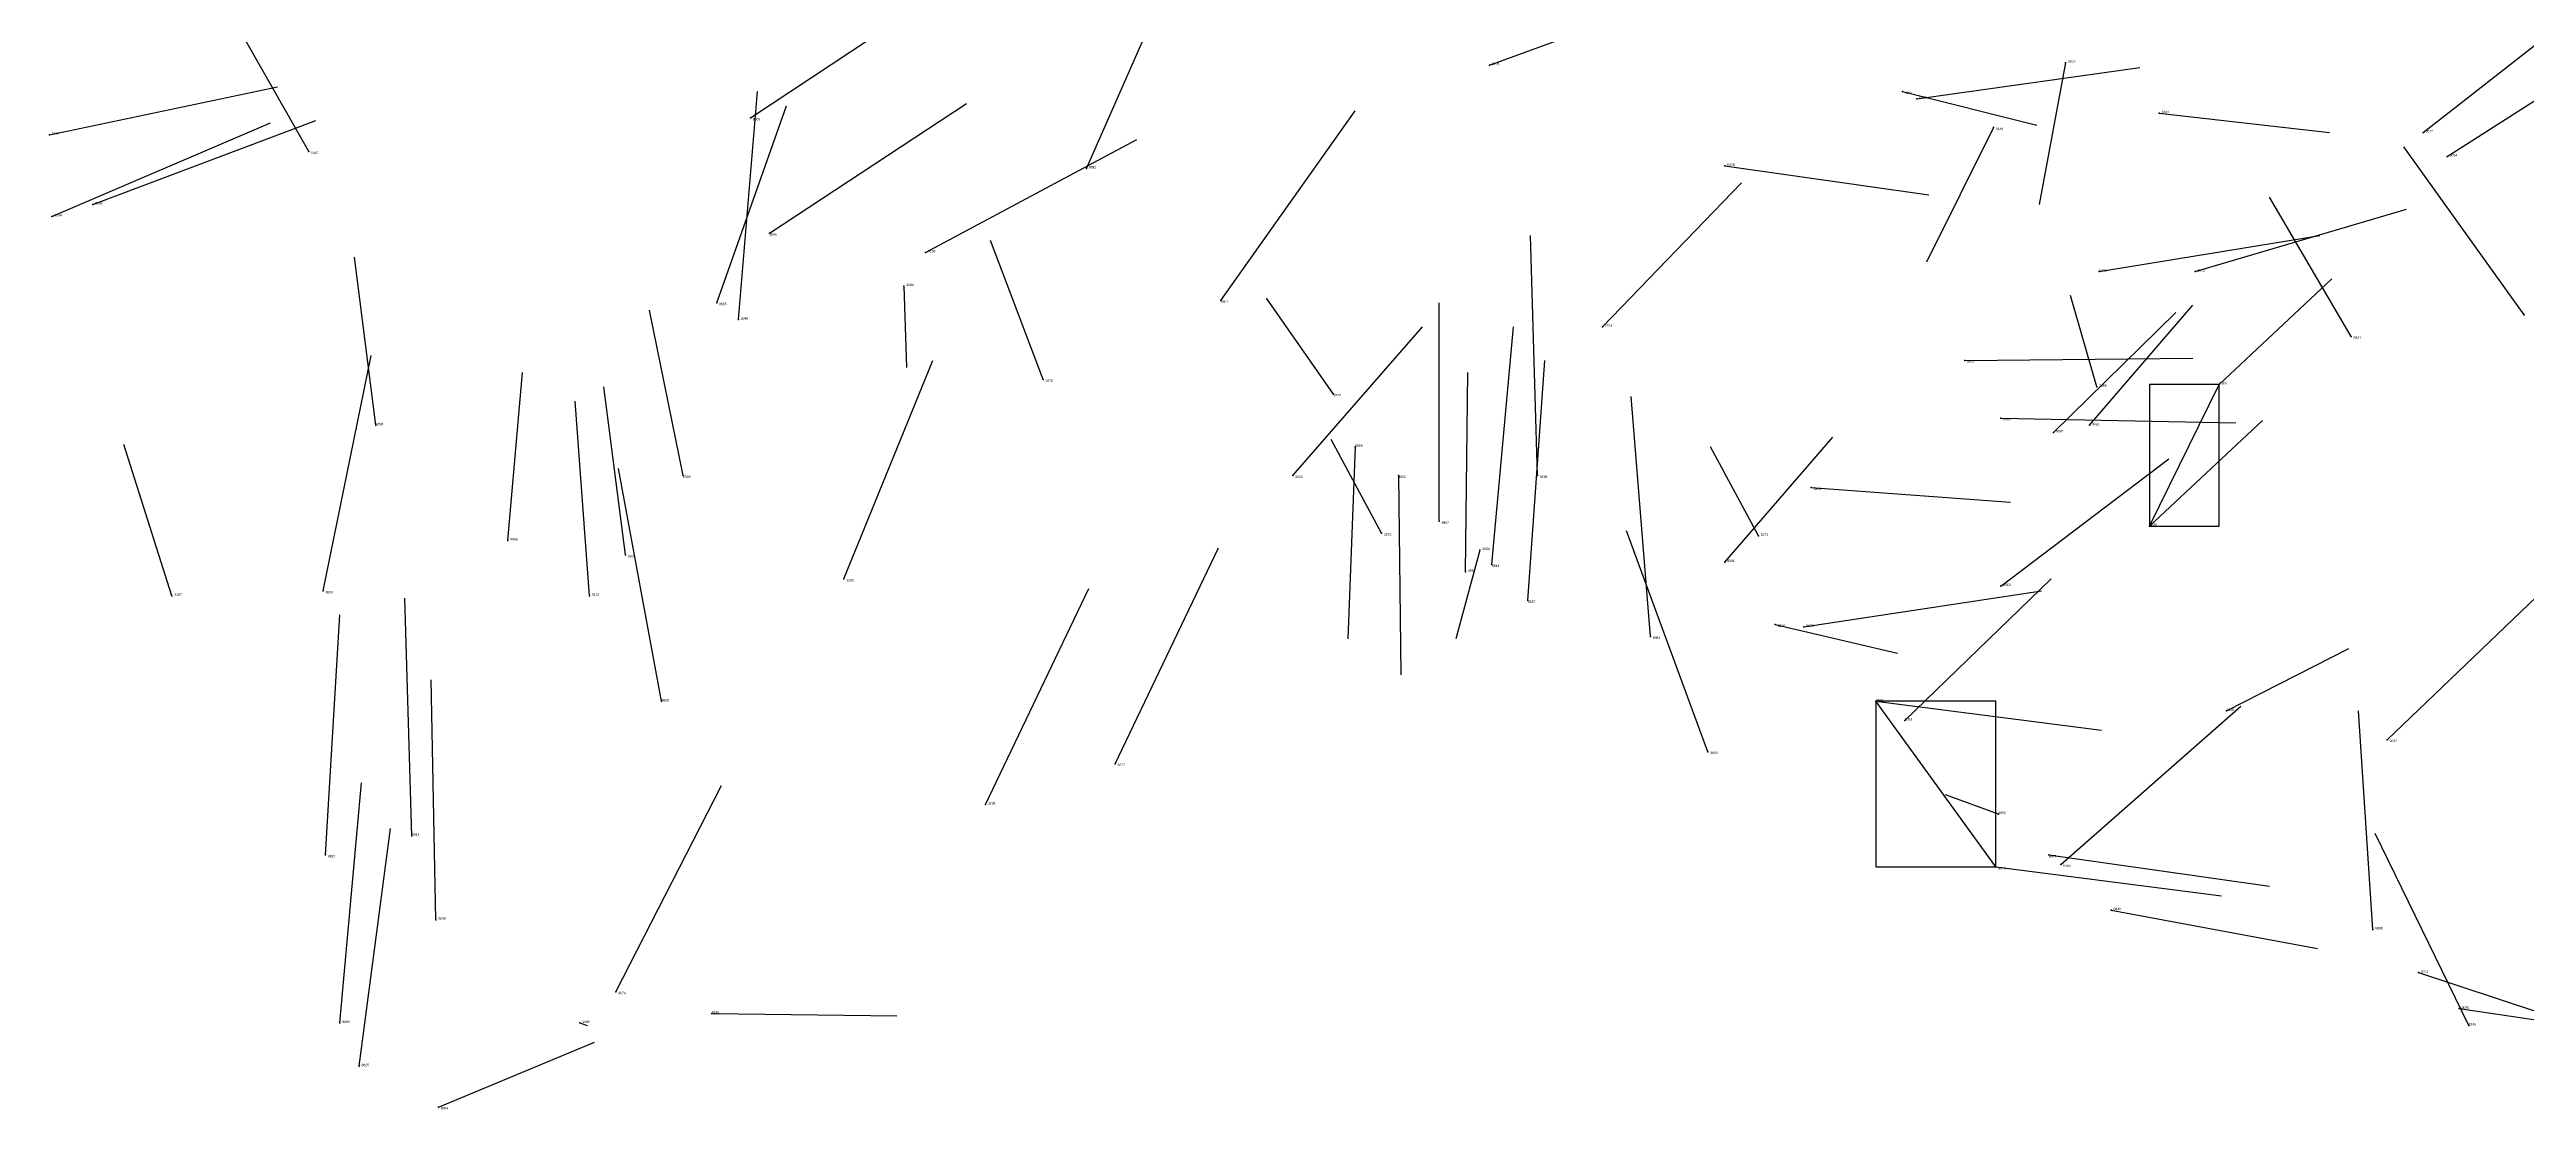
# Model space of a CAD drawing. Extents: x 59.1 to 70.8, y 600.3 to 605.1.
# Drawn here: x 63.937 to 64.969, y 602.131 to 602.573 of the extents above; entities that cross this region are included whole.
import ezdxf

# ---------------------------------------------------------------- set-up
doc = ezdxf.new("R2010")
doc.units = 0
for name, color, linetype in [('Clients', 3, 'CONTINUOUS'), ('Facilities', 3, 'CONTINUOUS'), ('Facilities_lines', 3, 'CONTINUOUS'), ('Min_max_boxes', 1, 'CONTINUOUS'), ('Normals', 1, 'CONTINUOUS'), ('Source_points', 5, 'CONTINUOUS'), ('Text', 3, 'CONTINUOUS')]:
    doc.layers.add(name, color=color, linetype=linetype)

msp = doc.modelspace()

# ---------------------------------------------------------------- linework, layer by layer
at = {"layer": 'Clients', "color": 5}
for p in [(64.841, 602.433, 462.559), (64.698, 602.301, 461.792)]:
    msp.add_point(p, dxfattribs=at)
at = {"layer": 'Facilities', "color": 3}
for p in [(64.537, 602.566, 462.766), (64.777, 602.567, 462.947), (64.709, 602.555, 462.637), (64.715, 602.552, 461.764), (64.229, 602.544, 460.425), (64.747, 602.54, 462.993), (64.816, 602.546, 458.098), (64.926, 602.538, 462.243), (63.937, 602.537, 462.047), (64.045, 602.53, 462.954), (64.936, 602.528, 462.63), (64.369, 602.523, 460.762), (64.635, 602.524, 462.398), (63.955, 602.508, 462.007), (63.938, 602.503, 462.062), (64.237, 602.496, 460.586), (64.302, 602.488, 460.326), (64.791, 602.48, 461.953), (64.831, 602.48, 462.027), (64.215, 602.467, 460.824), (64.293, 602.474, 462.655), (64.425, 602.468, 460.678), (64.224, 602.46, 459.807), (64.584, 602.457, 458.121), (64.968, 602.462, 459.129), (64.896, 602.453, 458.932), (64.351, 602.435, 456.185), (64.735, 602.443, 461.845), (64.472, 602.429, 456.204), (64.79, 602.432, 456.045), (64.073, 602.416, 460.87), (64.75, 602.419, 461.751), (64.787, 602.416, 462.684), (64.481, 602.407, 460.954), (64.772, 602.413, 462.69), (64.201, 602.395, 460.973), (64.455, 602.395, 458.053), (64.499, 602.395, 461.023), (64.557, 602.395, 461.287), (64.671, 602.39, 461.658), (64.516, 602.376, 461.089), (64.812, 602.374, 462.584), (64.128, 602.368, 461.073), (64.492, 602.371, 456.196), (64.533, 602.364, 462.731), (64.649, 602.37, 456.14), (64.177, 602.362, 461.012), (64.268, 602.352, 457.625), (64.527, 602.355, 461.025), (64.538, 602.358, 461.154), (64.635, 602.359, 462.689), (63.988, 602.345, 460.92), (64.051, 602.347, 461.602), (64.162, 602.345, 461.061), (64.553, 602.343, 461.224), (64.75, 602.349, 462.702), (64.656, 602.333, 458.064), (64.668, 602.332, 462.351), (64.604, 602.328, 461.463), (64.192, 602.301, 461.229), (64.71, 602.293, 462.722), (64.844, 602.297, 458.011), (64.628, 602.28, 461.57), (64.911, 602.285, 462.363), (64.381, 602.275, 457.739), (64.327, 602.258, 457.65), (64.749, 602.254, 459.992), (64.088, 602.245, 461.519), (64.052, 602.237, 461.589), (64.748, 602.232, 461.773), (64.77, 602.237, 461.894), (64.775, 602.233, 462.762), (64.098, 602.21, 461.571), (64.796, 602.214, 461.956), (64.905, 602.206, 460.949), (64.924, 602.188, 462.174), (64.173, 602.18, 462.349), (64.058, 602.167, 461.675), (64.158, 602.167, 462.596), (64.213, 602.171, 460.212), (64.941, 602.173, 462.244), (64.945, 602.166, 460.393), (64.066, 602.149, 461.819), (64.099, 602.132, 461.17)]:
    msp.add_point(p, dxfattribs=at)
at = {"layer": 'Facilities_lines', "color": 3}
for p, q in [((64.812, 602.374, 462.584), (64.841, 602.433, 462.559)), ((64.748, 602.232, 461.773), (64.698, 602.301, 461.792))]:
    msp.add_line(p, q, dxfattribs=at)
at = {"layer": 'Min_max_boxes', "color": 1}
for p, q in [((64.841, 602.433, 462.559), (64.812, 602.433, 462.559)), ((64.812, 602.433, 462.559), (64.812, 602.374, 462.559)), ((64.841, 602.433, 462.584), (64.812, 602.433, 462.584)), ((64.812, 602.433, 462.584), (64.812, 602.374, 462.584)), ((64.812, 602.433, 462.559), (64.812, 602.433, 462.584)), ((64.841, 602.374, 462.559), (64.841, 602.433, 462.559)), ((64.841, 602.374, 462.584), (64.841, 602.433, 462.584)), ((64.841, 602.433, 462.559), (64.841, 602.433, 462.584)), ((64.812, 602.374, 462.559), (64.841, 602.374, 462.559)), ((64.812, 602.374, 462.584), (64.841, 602.374, 462.584)), ((64.812, 602.374, 462.559), (64.812, 602.374, 462.584)), ((64.841, 602.374, 462.559), (64.841, 602.374, 462.584)), ((64.748, 602.301, 461.773), (64.698, 602.301, 461.773)), ((64.698, 602.301, 461.773), (64.698, 602.232, 461.773)), ((64.748, 602.301, 461.792), (64.698, 602.301, 461.792)), ((64.698, 602.301, 461.792), (64.698, 602.232, 461.792)), ((64.698, 602.301, 461.773), (64.698, 602.301, 461.792)), ((64.748, 602.232, 461.773), (64.748, 602.301, 461.773)), ((64.748, 602.232, 461.792), (64.748, 602.301, 461.792)), ((64.748, 602.301, 461.773), (64.748, 602.301, 461.792)), ((64.698, 602.232, 461.773), (64.748, 602.232, 461.773)), ((64.698, 602.232, 461.792), (64.748, 602.232, 461.792)), ((64.698, 602.232, 461.773), (64.698, 602.232, 461.792)), ((64.748, 602.232, 461.773), (64.748, 602.232, 461.792))]:
    msp.add_line(p, q, dxfattribs=at)
at = {"layer": 'Normals', "color": 1}
for p, q in [((64.369, 602.523, 460.762), (64.407, 602.609, 460.795)), ((64.537, 602.566, 462.766), (64.63, 602.6, 462.782)), ((64.045, 602.53, 462.954), (64.007, 602.597, 462.89)), ((64.229, 602.544, 460.425), (64.312, 602.599, 460.431)), ((64.926, 602.538, 462.243), (65.004, 602.599, 462.23)), ((64.715, 602.552, 461.764), (64.808, 602.565, 461.73)), ((64.777, 602.567, 462.947), (64.766, 602.508, 463.027)), ((64.936, 602.528, 462.63), (64.994, 602.565, 462.702)), ((63.937, 602.537, 462.047), (64.032, 602.557, 462.07)), ((64.215, 602.467, 460.824), (64.244, 602.549, 460.873)), ((64.224, 602.46, 459.807), (64.232, 602.555, 459.838)), ((64.237, 602.496, 460.586), (64.319, 602.55, 460.607)), ((64.709, 602.555, 462.637), (64.765, 602.541, 462.719)), ((63.938, 602.503, 462.062), (64.029, 602.542, 462.076)), ((63.955, 602.508, 462.007), (64.048, 602.543, 462.021)), ((64.425, 602.468, 460.678), (64.481, 602.547, 460.704)), ((64.747, 602.54, 462.993), (64.719, 602.484, 463.071)), ((64.816, 602.546, 458.098), (64.887, 602.538, 458.168)), ((64.302, 602.488, 460.326), (64.39, 602.535, 460.33)), ((64.968, 602.462, 459.129), (64.918, 602.532, 459.18)), ((64.635, 602.524, 462.398), (64.72, 602.512, 462.45)), ((64.584, 602.457, 458.121), (64.642, 602.517, 458.067)), ((64.896, 602.453, 458.932), (64.862, 602.511, 459.006)), ((64.831, 602.48, 462.027), (64.919, 602.506, 461.988)), ((64.351, 602.435, 456.185), (64.329, 602.493, 456.263)), ((64.557, 602.395, 461.287), (64.554, 602.495, 461.286)), ((64.791, 602.48, 461.953), (64.883, 602.495, 461.917)), ((64.073, 602.416, 460.87), (64.064, 602.486, 460.941)), ((64.841, 602.433, 462.559), (64.888, 602.477, 462.636)), ((64.293, 602.474, 462.655), (64.294, 602.44, 462.749)), ((64.472, 602.429, 456.204), (64.444, 602.469, 456.291)), ((64.516, 602.376, 461.089), (64.516, 602.467, 461.13)), ((64.79, 602.432, 456.045), (64.779, 602.47, 456.137)), ((64.787, 602.416, 462.684), (64.83, 602.466, 462.76)), ((64.201, 602.395, 460.973), (64.187, 602.464, 461.044)), ((64.455, 602.395, 458.053), (64.509, 602.457, 457.996)), ((64.538, 602.358, 461.154), (64.547, 602.457, 461.168)), ((64.772, 602.413, 462.69), (64.823, 602.463, 462.76)), ((64.051, 602.347, 461.602), (64.071, 602.445, 461.598)), ((64.128, 602.368, 461.073), (64.134, 602.438, 461.144)), ((64.268, 602.352, 457.625), (64.305, 602.443, 457.645)), ((64.527, 602.355, 461.025), (64.528, 602.438, 461.081)), ((64.553, 602.343, 461.224), (64.56, 602.443, 461.23)), ((64.735, 602.443, 461.845), (64.83, 602.444, 461.813)), ((64.162, 602.345, 461.061), (64.156, 602.426, 461.12)), ((64.177, 602.362, 461.012), (64.168, 602.432, 461.083)), ((64.604, 602.328, 461.463), (64.596, 602.428, 461.462)), ((64.75, 602.419, 461.751), (64.848, 602.417, 461.73)), ((64.812, 602.374, 462.584), (64.859, 602.418, 462.661)), ((63.988, 602.345, 460.92), (63.968, 602.408, 460.995)), ((64.492, 602.371, 456.196), (64.471, 602.41, 456.285)), ((64.481, 602.407, 460.954), (64.478, 602.327, 460.894)), ((64.649, 602.37, 456.14), (64.629, 602.407, 456.231)), ((64.635, 602.359, 462.689), (64.68, 602.411, 462.762)), ((64.192, 602.301, 461.229), (64.174, 602.398, 461.244)), ((64.499, 602.395, 461.023), (64.5, 602.312, 460.967)), ((64.75, 602.349, 462.702), (64.82, 602.402, 462.75)), ((64.671, 602.39, 461.658), (64.754, 602.384, 461.603)), ((64.381, 602.275, 457.739), (64.424, 602.365, 457.741)), ((64.533, 602.364, 462.731), (64.523, 602.327, 462.823)), ((64.628, 602.28, 461.57), (64.594, 602.372, 461.591)), ((64.71, 602.293, 462.722), (64.771, 602.352, 462.775)), ((64.911, 602.285, 462.363), (64.983, 602.354, 462.366)), ((64.088, 602.245, 461.519), (64.085, 602.344, 461.533)), ((64.327, 602.258, 457.65), (64.37, 602.348, 457.659)), ((64.668, 602.332, 462.351), (64.767, 602.347, 462.358)), ((64.052, 602.237, 461.589), (64.058, 602.337, 461.582)), ((64.656, 602.333, 458.064), (64.707, 602.321, 458.149)), ((64.844, 602.297, 458.011), (64.895, 602.323, 458.093)), ((64.098, 602.21, 461.571), (64.096, 602.31, 461.565)), ((64.698, 602.301, 461.792), (64.792, 602.289, 461.76)), ((64.775, 602.233, 462.762), (64.85, 602.299, 462.756)), ((64.905, 602.206, 460.949), (64.899, 602.297, 460.991)), ((64.058, 602.167, 461.675), (64.067, 602.267, 461.675)), ((64.173, 602.18, 462.349), (64.217, 602.266, 462.374)), ((64.749, 602.254, 459.992), (64.727, 602.262, 460.089)), ((64.066, 602.149, 461.819), (64.079, 602.248, 461.815)), ((64.945, 602.166, 460.393), (64.906, 602.246, 460.348)), ((64.748, 602.232, 461.773), (64.842, 602.22, 461.741)), ((64.77, 602.237, 461.894), (64.862, 602.224, 461.858)), ((64.796, 602.214, 461.956), (64.882, 602.198, 461.908)), ((64.924, 602.188, 462.174), (65.003, 602.162, 462.119)), ((64.158, 602.167, 462.596), (64.161, 602.166, 462.696)), ((64.213, 602.171, 460.212), (64.29, 602.17, 460.276)), ((64.941, 602.173, 462.244), (65.022, 602.161, 462.187)), ((64.099, 602.132, 461.17), (64.164, 602.159, 461.24))]:
    msp.add_line(p, q, dxfattribs=at)
at = {"layer": 'Source_points', "color": 5}
for p in [(64.537, 602.566, 462.766), (64.777, 602.567, 462.947), (64.709, 602.555, 462.637), (64.715, 602.552, 461.764), (64.229, 602.544, 460.425), (64.747, 602.54, 462.993), (64.816, 602.546, 458.098), (64.926, 602.538, 462.243), (63.937, 602.537, 462.047), (64.045, 602.53, 462.954), (64.936, 602.528, 462.63), (64.369, 602.523, 460.762), (64.635, 602.524, 462.398), (63.955, 602.508, 462.007), (63.938, 602.503, 462.062), (64.237, 602.496, 460.586), (64.302, 602.488, 460.326), (64.791, 602.48, 461.953), (64.831, 602.48, 462.027), (64.215, 602.467, 460.824), (64.293, 602.474, 462.655), (64.425, 602.468, 460.678), (64.224, 602.46, 459.807), (64.584, 602.457, 458.121), (64.968, 602.462, 459.129), (64.896, 602.453, 458.932), (64.351, 602.435, 456.185), (64.735, 602.443, 461.845), (64.472, 602.429, 456.204), (64.79, 602.432, 456.045), (64.841, 602.433, 462.559), (64.073, 602.416, 460.87), (64.75, 602.419, 461.751), (64.787, 602.416, 462.684), (64.481, 602.407, 460.954), (64.772, 602.413, 462.69), (64.201, 602.395, 460.973), (64.455, 602.395, 458.053), (64.499, 602.395, 461.023), (64.557, 602.395, 461.287), (64.671, 602.39, 461.658), (64.516, 602.376, 461.089), (64.812, 602.374, 462.584), (64.128, 602.368, 461.073), (64.492, 602.371, 456.196), (64.533, 602.364, 462.731), (64.649, 602.37, 456.14), (64.177, 602.362, 461.012), (64.268, 602.352, 457.625), (64.527, 602.355, 461.025), (64.538, 602.358, 461.154), (64.635, 602.359, 462.689), (63.988, 602.345, 460.92), (64.051, 602.347, 461.602), (64.162, 602.345, 461.061), (64.553, 602.343, 461.224), (64.75, 602.349, 462.702), (64.656, 602.333, 458.064), (64.668, 602.332, 462.351), (64.604, 602.328, 461.463), (64.192, 602.301, 461.229), (64.698, 602.301, 461.792), (64.71, 602.293, 462.722), (64.844, 602.297, 458.011), (64.628, 602.28, 461.57), (64.911, 602.285, 462.363), (64.381, 602.275, 457.739), (64.327, 602.258, 457.65), (64.749, 602.254, 459.992), (64.088, 602.245, 461.519), (64.052, 602.237, 461.589), (64.748, 602.232, 461.773), (64.77, 602.237, 461.894), (64.775, 602.233, 462.762), (64.098, 602.21, 461.571), (64.796, 602.214, 461.956), (64.905, 602.206, 460.949), (64.924, 602.188, 462.174), (64.173, 602.18, 462.349), (64.058, 602.167, 461.675), (64.158, 602.167, 462.596), (64.213, 602.171, 460.212), (64.941, 602.173, 462.244), (64.945, 602.166, 460.393), (64.066, 602.149, 461.819), (64.099, 602.132, 461.17)]:
    msp.add_point(p, dxfattribs=at)

# ---------------------------------------------------------------- texts
at = {"layer": 'Text', "color": 3}
for s, p in [('9105', (64.538, 602.566, 462.766)), ('8910', (64.778, 602.567, 462.947)), ('9095', (64.71, 602.554, 462.637)), ('8845', (64.716, 602.552, 461.764)), ('9006', (63.938, 602.537, 462.047)), ('8908', (64.23, 602.543, 460.425)), ('9154', (64.748, 602.539, 462.993)), ('3241', (64.817, 602.546, 458.098)), ('9077', (64.927, 602.538, 462.243)), ('9087', (64.046, 602.529, 462.954)), ('9094', (64.937, 602.528, 462.63)), ('8892', (64.37, 602.523, 460.762)), ('9078', (64.636, 602.524, 462.398)), ('9003', (63.956, 602.508, 462.007)), ('9004', (63.939, 602.503, 462.062)), ('8906', (64.237, 602.495, 460.586)), ('9150', (64.303, 602.488, 460.326)), ('8848', (64.791, 602.48, 461.953)), ('9072', (64.832, 602.48, 462.027)), ('8895', (64.216, 602.466, 460.824)), ('9088', (64.294, 602.474, 462.655)), ('8901', (64.425, 602.467, 460.678)), ('8948', (64.225, 602.46, 459.807)), ('3224', (64.585, 602.457, 458.121)), ('8981', (64.897, 602.452, 458.932)), ('3275', (64.352, 602.434, 456.185)), ('8832', (64.736, 602.442, 461.845)), ('3222', (64.472, 602.428, 456.204)), ('3268', (64.791, 602.432, 456.045)), ('9086', (64.841, 602.433, 462.559)), ('8896', (64.073, 602.416, 460.87)), ('8853', (64.751, 602.418, 461.751)), ('9097', (64.773, 602.413, 462.69)), ('9092', (64.788, 602.416, 462.684)), ('8898', (64.481, 602.407, 460.954)), ('8903', (64.201, 602.394, 460.973)), ('3225', (64.456, 602.394, 458.053)), ('8856', (64.499, 602.394, 461.023)), ('8858', (64.558, 602.394, 461.287)), ('8855', (64.672, 602.389, 461.658)), ('8867', (64.517, 602.375, 461.089)), ('9083', (64.812, 602.374, 462.584)), ('8866', (64.129, 602.368, 461.073)), ('3243', (64.493, 602.37, 456.196)), ('9084', (64.534, 602.364, 462.731)), ('3273', (64.65, 602.37, 456.14)), ('8854', (64.178, 602.361, 461.012)), ('3280', (64.269, 602.351, 457.625)), ('8862', (64.528, 602.355, 461.025)), ('8844', (64.538, 602.357, 461.154)), ('9091', (64.636, 602.359, 462.689)), ('9167', (63.989, 602.345, 460.92)), ('8860', (64.052, 602.346, 461.602)), ('9151', (64.163, 602.345, 461.061)), ('8857', (64.553, 602.342, 461.224)), ('9089', (64.751, 602.349, 462.702)), ('3216', (64.657, 602.332, 458.064)), ('9076', (64.669, 602.332, 462.351)), ('8863', (64.605, 602.327, 461.463)), ('8865', (64.192, 602.301, 461.229)), ('8830', (64.698, 602.301, 461.792)), ('9093', (64.71, 602.293, 462.722)), ('3228', (64.844, 602.297, 458.011)), ('8839', (64.629, 602.279, 461.57)), ('9082', (64.912, 602.284, 462.363)), ('3277', (64.382, 602.274, 457.739)), ('3238', (64.328, 602.258, 457.65)), ('8955', (64.749, 602.254, 459.992)), ('8842', (64.088, 602.245, 461.519)), ('8827', (64.053, 602.236, 461.589)), ('8846', (64.749, 602.231, 461.773)), ('8847', (64.77, 602.236, 461.894)), ('9090', (64.776, 602.232, 462.762)), ('8859', (64.099, 602.21, 461.571)), ('8849', (64.797, 602.214, 461.956)), ('8888', (64.906, 602.206, 460.949)), ('9073', (64.925, 602.188, 462.174)), ('9074', (64.174, 602.179, 462.349)), ('8850', (64.059, 602.167, 461.675)), ('9085', (64.159, 602.167, 462.596)), ('9145', (64.213, 602.171, 460.212)), ('9098', (64.942, 602.173, 462.244)), ('9146', (64.945, 602.166, 460.393)), ('8825', (64.067, 602.149, 461.819)), ('8864', (64.1, 602.131, 461.17))]:
    msp.add_text(s, height=0.001, dxfattribs=at).set_placement(p)

doc.saveas('drawing.dxf')
